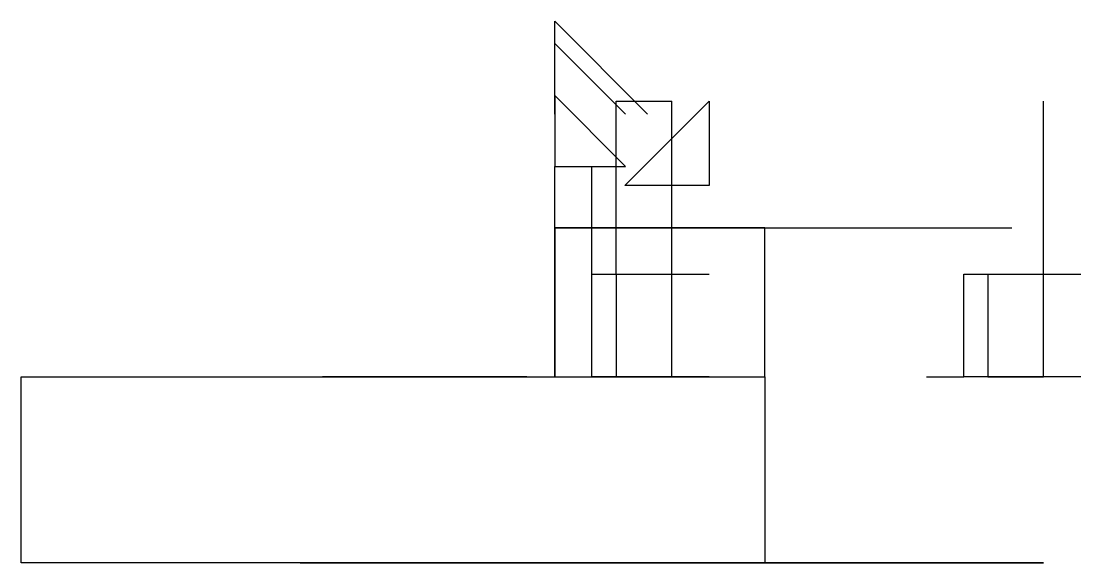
# Model space of a CAD drawing. Header units: millimetres. Extents: x -14.3 to 14.2, y -5 to 9.6.
import ezdxf

# ---------------------------------------------------------------- set-up
doc = ezdxf.new("R2010")
doc.units = ezdxf.units.MM
doc.layers.get('0').update_dxf_attribs({"true_color": 0xc2ced6})

msp = doc.modelspace()

# ---------------------------------------------------------------- linework, layer by layer
for p, q in [((0, 7.05, 10), (0, 9.55, 10)), ((0, 9.55, 10), (2.5, 7.05, 10)), ((1.9, 7.05, 10), (0, 8.95, 10)), ((0, 7.55), (0, 5.65)), ((0, 7.55), (1.9, 5.65)), ((1.65, 5.5), (1.65, 7.4)), ((1.65, 7.4), (3.15, 7.4)), ((1.888, 5.138, 10), (4.15, 7.4, 10)), ((3.15, 0), (3.15, 7.4)), ((4.15, 7.4, 10), (4.15, 5.138, 10)), ((13.15, 0), (13.15, 7.4)), ((0, 5.65), (1.9, 5.65)), ((0, 5.5), (0, 5.65)), ((0, 0), (0, 5.5)), ((1, 5.5), (1, 5.65)), ((1, 0), (1, 5.5)), ((1.65, 2.75), (1.65, 5.5)), ((4.15, 5.138, 10), (1.888, 5.138, 10)), ((0, 4, 10), (12.297, 4, 10)), ((5.65, 0, 10), (5.65, 4, 10)), ((1, 0), (1, 2.75)), ((1, 2.75), (4.15, 2.75)), ((1.65, 2.75), (1.65, 0)), ((11, 0), (11, 2.75)), ((11, 2.75), (14.15, 2.75)), ((11.65, 2.75), (11.65, 0)), ((-14.35, 0), (0, 0)), ((0, 0), (1, 0)), ((0, 0, 10), (5.65, 0, 10)), ((4.15, 0), (1, 0)), ((1.65, 0), (3.15, 0)), ((5.65, 0), (5.65, -5)), ((10, 0), (11, 0)), ((14.15, 0), (11, 0)), ((11.65, 0), (13.15, 0)), ((-14.35, -5), (-14.35, 0)), ((5.65, -5), (-14.35, -5)), ((-6.85, -5), (-6.85, -5, 5)), ((-6.85, -5, 5), (-1.85, -5, 5)), ((-6.85, -5), (13.15, -5)), ((13.15, -5, 5), (8.15, -5, 5)), ((13.15, -5), (13.15, -5, 5))]:
    msp.add_line(p, q)
at = {"elevation": 10}
msp.add_lwpolyline([(0, 0), (5.65, 0), (5.65, 4), (0, 4)], close=True, dxfattribs=at)
at = {"extrusion": (1.24345e-14, 1, 1.60913e-30)}
msp.add_circle((3.5, 5), 2.75, dxfattribs=at)
at = {"extrusion": (0, -1, 3.55271e-16)}
for centre, radius in [((-1.85, 5, 5), 2.5), ((-1.85, 5, 5), 1.4), ((8.15, 5, 5), 2.5), ((8.15, 5, 5), 1.4)]:
    msp.add_circle(centre, radius, dxfattribs=at)

doc.saveas('drawing.dxf')
